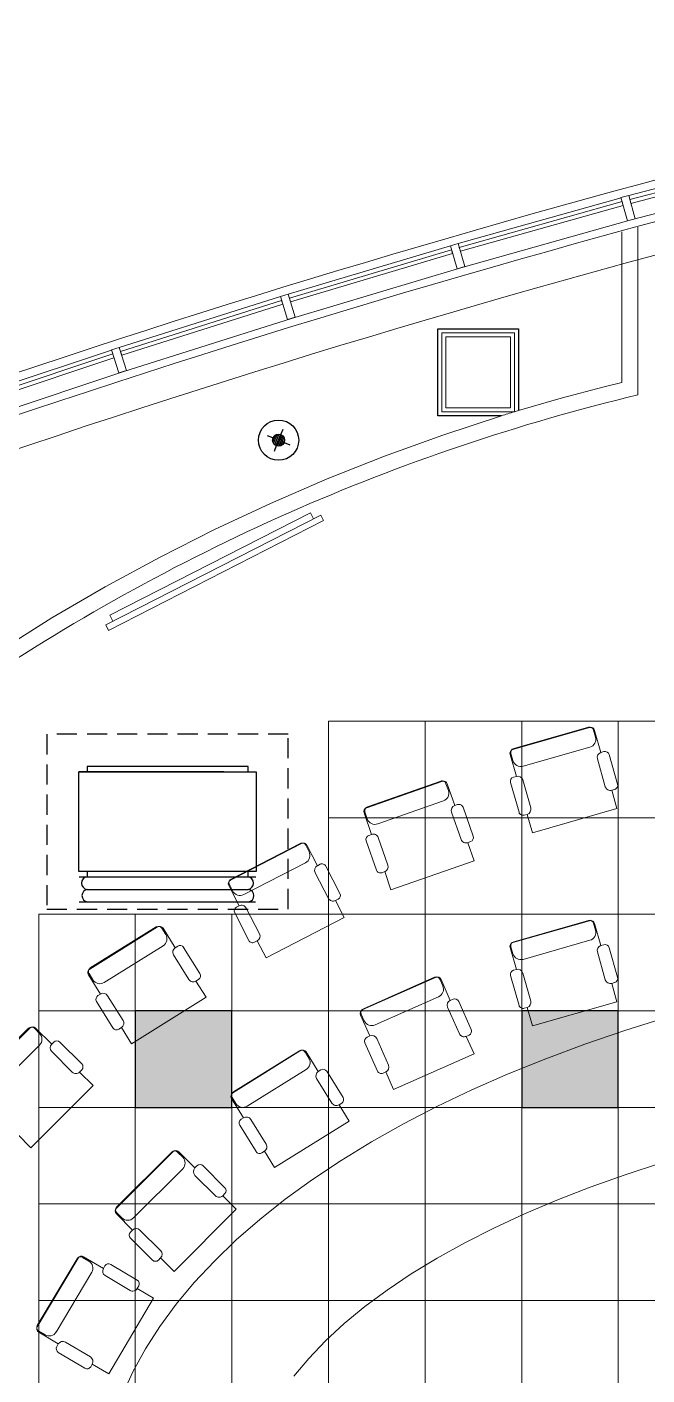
# Model space of a CAD drawing. Header units: millimetres. Extents: x 1722 to 7525, y 2254 to 6279.
# Drawn here: x 2620 to 3005, y 4635 to 5473 of the extents above; entities that cross this region are included whole.
import ezdxf

# ---------------------------------------------------------------- set-up
doc = ezdxf.new("R2010")
doc.units = ezdxf.units.MM
doc.linetypes.add('DASHED2', pattern=[0.375, 0.25, -0.125])
for name, color, linetype in [('-LIGHT', 6, 'Continuous'), ('-SYM', 4, 'Continuous'), ('M-DUCTS', 4, 'Continuous'), ('M-UP', 3, 'Continuous')]:
    doc.layers.add(name, color=color, linetype=linetype)
for name, color, linetype, lineweight in [('A-CLNG', 13, 'Continuous', 9), ('A-CLNG-PATT', 13, 'Continuous', 9), ('A-GLAZ-CURT', 52, 'Continuous', 9), ('A-GLAZ-CWMG', 51, 'Continuous', 9), ('A-WALL', 113, 'Continuous', 9), ('A-WALL-FNSH', 113, 'Continuous', 30), ('I-FURN', 30, 'Continuous', 9), ('S-COLS', 52, 'Continuous', 9)]:
    doc.layers.add(name, color=color, linetype=linetype, lineweight=lineweight)

# ---------------------------------------------------------------- blocks, each defined once
blk = doc.blocks.new('za-Column - se4_400b_440amm-4191847-08-Fourth Floor Level__18_90')
at = {"layer": 'S-COLS', "lineweight": 15}
for p, q in [((-0.225, 0.245), (0.225, 0.245)), ((-0.225, -0.245), (-0.225, 0.245)), ((-0.2, 0.22), (0.2, 0.22)), ((-0.2, -0.22), (-0.2, 0.22)), ((0.2, 0.22), (-0.2, 0.22)), ((-0.2, 0.22), (-0.2, -0.22)), ((0.2, 0.22), (0.2, -0.22)), ((0.2, -0.22), (0.2, 0.22)), ((0.225, 0.245), (0.225, -0.245)), ((0.225, -0.245), (-0.225, -0.245)), ((0.2, -0.22), (-0.2, -0.22)), ((-0.2, -0.22), (0.2, -0.22))]:
    blk.add_line(p, q, dxfattribs=at)
blk = doc.blocks.new('System Panel - Glazed-4636068-08-Fourth Floor Level__18_90')
at = {"layer": 'A-GLAZ-CURT'}
for p, q in [((-0.525, 0.0245), (-0.525, 0.0495)), ((-0.525, 0.0495), (0.525, 0.0495)), ((0.525, 0.0245), (-0.525, 0.0245)), ((0.525, 0.0495), (0.525, 0.0245))]:
    blk.add_line(p, q, dxfattribs=at)
blk = doc.blocks.new('Rectangular Mullion - 50mm x 150mm-4639526-08-Fourth Floor Level__18_90')
at = {"layer": 'A-GLAZ-CWMG'}
for p, q in [((-14.8208, 11.7074), (-13.8349, 12.0721)), ((-14.7911, 11.5584), (-13.7605, 11.9397))]:
    blk.add_line(p, q, dxfattribs=at)
blk = doc.blocks.new('Rectangular Mullion - 50mm x 150mm-4622980-08-Fourth Floor Level__18_90')
at = {"layer": 'A-GLAZ-CWMG'}
for p, q in [((0.025, 0.075), (-0.025, 0.075)), ((-0.025, 0.075), (-0.025, -0.075)), ((0.025, -0.075), (0.025, 0.075)), ((-0.025, -0.075), (0.025, -0.075))]:
    blk.add_line(p, q, dxfattribs=at)
blk = doc.blocks.new('jsdfksdf')
at = {"layer": 'I-FURN'}
for p, q in [((139224.69, 434992.11), (139091.1, 434923.89)), ((139092.83, 434920.5), (139226.42, 434988.72)), ((139093.72, 434929.93), (139218.26, 434993.53)), ((139218.26, 434993.53), (139220.16, 434989.8)), ((139226.42, 434988.72), (139224.69, 434992.11)), ((139095.62, 434926.2), (139093.72, 434929.93)), ((139091.1, 434923.89), (139092.83, 434920.5)), ((139391.67, 434860.12), (139344.04, 434846.55)), ((139390.96, 434860.31), (139344.55, 434847.08)), ((139394.1, 434858.56), (139395.34, 434854.2)), ((139398.72, 434844.67), (139394.81, 434858.38)), ((139391.85, 434847.92), (139350.32, 434836.08)), ((139400.48, 434845.17), (139398.72, 434844.67)), ((139346.17, 434829.8), (139342.29, 434843.41)), ((139342.8, 434843.94), (139344.04, 434839.58)), ((139396.5, 434840.68), (139401.42, 434823.39)), ((139409.04, 434824.93), (139403.8, 434843.32)), ((139346.17, 434829.8), (139344.41, 434829.29)), ((139299.95, 434826.68), (139253.2, 434810.34)), ((139299.23, 434826.82), (139253.67, 434810.9)), ((139302.47, 434825.26), (139303.96, 434820.98)), ((139307.89, 434811.66), (139303.19, 434825.12)), ((139342.56, 434825.97), (139347.83, 434807.48)), ((139355.12, 434810.19), (139350.16, 434827.58)), ((139405.41, 434821.17), (139407.24, 434821.7)), ((139408.67, 434809.76), (139405.41, 434821.17)), ((139300.84, 434814.51), (139260.08, 434800.26)), ((139309.62, 434812.27), (139307.89, 434811.66)), ((139256.3, 434793.74), (139251.64, 434807.1)), ((139252.11, 434807.66), (139253.61, 434803.38)), ((139305.91, 434807.55), (139311.84, 434790.58)), ((139319.35, 434792.56), (139313.04, 434810.62)), ((139351.07, 434805.68), (139352.9, 434806.2)), ((139356.15, 434794.79), (139352.9, 434806.2)), ((139408.67, 434809.76), (139356.15, 434794.79)), ((139212.65, 434788.08), (139168.62, 434765.39)), ((139211.92, 434788.12), (139169.02, 434766.01)), ((139215.34, 434787.02), (139217.41, 434782.99)), ((139222.6, 434774.31), (139216.07, 434786.98)), ((139252.92, 434789.72), (139259.27, 434771.56)), ((139256.3, 434793.74), (139254.57, 434793.14)), ((139266.38, 434774.7), (139260.42, 434791.76)), ((139315.95, 434788.6), (139317.75, 434789.23)), ((139319.87, 434777.4), (139315.95, 434788.6)), ((139215.23, 434776.15), (139176.84, 434756.37)), ((139221.21, 434769.96), (139229.44, 434753.98)), ((139224.23, 434775.15), (139222.6, 434774.31)), ((139236.61, 434756.99), (139227.85, 434773.99)), ((139262.6, 434769.96), (139264.4, 434770.59)), ((139268.31, 434759.38), (139264.4, 434770.59)), ((139319.87, 434777.4), (139268.31, 434759.38)), ((139174.01, 434749.39), (139167.53, 434761.97)), ((139167.92, 434762.59), (139170, 434758.56)), ((139233.79, 434752.59), (139235.48, 434753.46)), ((139239.23, 434742.04), (139233.79, 434752.59)), ((139171.22, 434744.93), (139180.03, 434727.83)), ((139174.01, 434749.39), (139172.38, 434748.55)), ((139186.64, 434731.93), (139178.36, 434748)), ((139123.24, 434736.25), (139081.2, 434710.07)), ((139122.51, 434736.23), (139081.54, 434710.72)), ((139239.23, 434742.04), (139190.68, 434717.03)), ((139391.67, 434740.12), (139344.04, 434726.55)), ((139390.96, 434740.31), (139344.55, 434727.08)), ((139394.1, 434738.56), (139395.34, 434734.2)), ((139398.72, 434724.67), (139394.81, 434738.38)), ((139126, 434735.41), (139128.4, 434731.56)), ((139134.28, 434723.33), (139126.74, 434735.43)), ((139183.56, 434726.71), (139185.25, 434727.58)), ((139190.68, 434717.03), (139185.25, 434727.58)), ((139391.85, 434727.92), (139350.32, 434716.08)), ((139126.77, 434724.57), (139090.12, 434701.74)), ((139135.83, 434724.3), (139134.28, 434723.33)), ((139149.64, 434707.21), (139139.53, 434723.44)), ((139346.17, 434709.8), (139342.29, 434723.41)), ((139342.8, 434723.94), (139344.04, 434719.58)), ((139396.5, 434720.68), (139401.42, 434703.39)), ((139400.48, 434725.17), (139398.72, 434724.67)), ((139409.04, 434704.93), (139403.8, 434723.32)), ((139133.24, 434718.88), (139142.74, 434703.63)), ((139087.86, 434694.55), (139080.38, 434706.57)), ((139080.73, 434707.22), (139083.12, 434703.37)), ((139147.19, 434702.6), (139148.8, 434703.6)), ((139153.46, 434692.52), (139147.19, 434702.6)), ((139296.02, 434704.9), (139250.75, 434684.83)), ((139295.29, 434704.99), (139251.17, 434685.43)), ((139298.64, 434703.69), (139300.48, 434699.55)), ((139305.15, 434690.58), (139299.38, 434703.61)), ((139342.56, 434705.97), (139347.83, 434687.48)), ((139346.17, 434709.8), (139344.41, 434709.29)), ((139355.12, 434690.19), (139350.16, 434707.58)), ((139087.86, 434694.55), (139086.31, 434693.58)), ((139405.41, 434701.17), (139407.24, 434701.7)), ((139408.67, 434689.76), (139405.41, 434701.17)), ((139085.45, 434689.88), (139095.61, 434673.56)), ((139101.87, 434678.18), (139092.31, 434693.52)), ((139153.46, 434692.52), (139107.11, 434663.65)), ((139297.9, 434692.84), (139258.42, 434675.34)), ((139303.51, 434686.32), (139310.79, 434669.89)), ((139306.83, 434691.32), (139305.15, 434690.58)), ((139318.13, 434672.47), (139310.37, 434689.96)), ((139351.07, 434685.68), (139352.9, 434686.2)), ((139356.15, 434674.79), (139352.9, 434686.2)), ((139408.67, 434689.76), (139356.15, 434674.79)), ((139255.19, 434668.54), (139249.45, 434681.48)), ((139249.88, 434682.07), (139251.72, 434677.93)), ((139439.16, 434680.05), (139413.53, 434671.97)), ((139043.94, 434673.42), (139008.92, 434638.39)), ((139043.23, 434673.23), (139009.1, 434639.11)), ((139046.82, 434673.23), (139050.03, 434670.02)), ((139057.61, 434663.34), (139047.53, 434673.42)), ((139099.22, 434672.72), (139100.83, 434673.73)), ((139107.11, 434663.65), (139100.83, 434673.73)), ((139315.06, 434668.25), (139316.79, 434669.02)), ((139413.53, 434671.97), (139388.61, 434663.41)), ((139050.03, 434662.84), (139019.49, 434632.31)), ((139058.91, 434664.63), (139057.61, 434663.34)), ((139076.23, 434651.11), (139062.71, 434664.63)), ((139252.15, 434664.25), (139259.94, 434646.67)), ((139255.19, 434668.54), (139253.51, 434667.8)), ((139266.77, 434650.37), (139259.45, 434666.9)), ((139319.87, 434657.4), (139315.06, 434668.25)), ((139388.61, 434663.41), (139364.44, 434654.37)), ((139057.61, 434658.77), (139070.32, 434646.06)), ((139212.14, 434659.35), (139170.09, 434633.17)), ((139211.4, 434659.33), (139170.44, 434633.82)), ((139214.9, 434658.52), (139217.3, 434654.67)), ((139223.17, 434646.44), (139215.64, 434658.54)), ((139319.87, 434657.4), (139269.94, 434635.26)), ((139364.44, 434654.37), (139341.07, 434644.88)), ((139074.89, 434646.06), (139076.23, 434647.41)), ((139083.28, 434637.67), (139074.89, 434646.06)), ((139215.67, 434647.67), (139179.02, 434624.85)), ((139224.73, 434647.41), (139223.17, 434646.44)), ((139238.54, 434630.31), (139228.43, 434646.54)), ((139263.39, 434645.34), (139265.13, 434646.11)), ((139269.94, 434635.26), (139265.13, 434646.11)), ((139341.07, 434644.88), (139318.52, 434634.95)), ((139083.28, 434637.67), (139044.66, 434599.05)), ((139222.14, 434641.99), (139231.64, 434626.73)), ((139176.76, 434617.66), (139169.28, 434629.67)), ((139169.62, 434630.32), (139172.02, 434626.47)), ((139318.52, 434634.95), (139296.84, 434624.59)), ((139236.09, 434625.7), (139237.7, 434626.7)), ((139242.36, 434615.62), (139236.09, 434625.7)), ((139296.84, 434624.59), (139276.07, 434613.83)), ((139174.34, 434612.99), (139184.51, 434596.66)), ((139176.76, 434617.66), (139175.2, 434616.69)), ((139190.76, 434601.28), (139181.21, 434616.62)), ((139242.36, 434615.62), (139196, 434586.76)), ((139276.07, 434613.83), (139256.23, 434602.68)), ((139044.66, 434599.05), (139036.27, 434607.45)), ((139256.23, 434602.68), (139237.37, 434591.15)), ((139132.84, 434596.52), (139097.81, 434561.5)), ((139132.12, 434596.33), (139098, 434562.21)), ((139135.72, 434596.33), (139138.92, 434593.13)), ((139146.51, 434586.44), (139136.43, 434596.52)), ((139188.11, 434595.83), (139189.73, 434596.83)), ((139196, 434586.76), (139189.73, 434596.83)), ((139138.92, 434585.94), (139108.39, 434555.41)), ((139147.8, 434587.74), (139146.51, 434586.44)), ((139165.13, 434574.21), (139151.6, 434587.74)), ((139237.37, 434591.15), (139219.5, 434579.27)), ((139413.85, 434582.25), (139436.41, 434589.63)), ((139146.51, 434581.87), (139159.21, 434569.17)), ((139219.5, 434579.27), (139202.67, 434567.06)), ((139392.11, 434574.48), (139413.85, 434582.25)), ((139163.78, 434569.17), (139165.13, 434570.51)), ((139172.17, 434560.77), (139163.78, 434569.17)), ((139371.22, 434566.35), (139392.11, 434574.48)), ((139172.17, 434560.77), (139133.56, 434522.16)), ((139202.67, 434567.06), (139186.89, 434554.53)), ((139351.23, 434557.85), (139371.22, 434566.35)), ((139107.82, 434547.9), (139097.81, 434557.9)), ((139098, 434558.62), (139101.21, 434555.41)), ((139186.89, 434554.53), (139172.2, 434541.72)), ((139332.18, 434549.01), (139351.23, 434557.85)), ((139107.82, 434547.9), (139106.52, 434546.6)), ((139125.17, 434535.12), (139112.38, 434547.9)), ((139314.09, 434539.85), (139332.18, 434549.01)), ((139106.52, 434542.8), (139120.12, 434529.21)), ((139172.2, 434541.72), (139158.61, 434528.63)), ((139297, 434530.38), (139314.09, 434539.85)), ((139073.93, 434530.39), (139048.62, 434487.81)), ((139073.28, 434530.04), (139048.63, 434488.55)), ((139076.76, 434530.92), (139080.66, 434528.61)), ((139089.66, 434524), (139077.41, 434531.28)), ((139110.72, 434516.74), (139094.28, 434526.51)), ((139123.82, 434529.21), (139125.17, 434530.55)), ((139133.56, 434522.16), (139125.17, 434530.55)), ((139158.61, 434528.63), (139146.15, 434515.29)), ((139280.94, 434520.62), (139297, 434530.38)), ((139082.43, 434521.64), (139060.38, 434484.52)), ((139090.6, 434525.57), (139089.66, 434524)), ((139090.79, 434519.57), (139106.24, 434510.39)), ((139265.96, 434510.59), (139280.94, 434520.62)), ((139110.66, 434511.52), (139111.64, 434513.15)), ((139120.87, 434505.45), (139110.66, 434511.52)), ((139146.15, 434515.29), (139134.85, 434501.72)), ((139252.06, 434500.31), (139265.96, 434510.59)), ((139120.87, 434505.45), (139092.97, 434458.51)), ((139134.85, 434501.72), (139124.71, 434487.95)), ((139239.28, 434489.79), (139252.06, 434500.31)), ((139049.52, 434485.07), (139053.41, 434482.75)), ((139124.71, 434487.95), (139115.76, 434473.99)), ((139227.65, 434479.06), (139239.28, 434489.79)), ((139061.68, 434477.1), (139049.51, 434484.33)), ((139061.68, 434477.1), (139060.74, 434475.53)), ((139081.64, 434468.99), (139066.1, 434478.23)), ((139217.18, 434468.14), (139227.65, 434479.06)), ((139061.68, 434471.84), (139078.21, 434462.02)), ((139115.76, 434473.99), (139108.01, 434459.87)), ((139207.9, 434457.04), (139217.18, 434468.14)), ((139081.79, 434462.93), (139082.77, 434464.57)), ((139092.97, 434458.51), (139082.77, 434464.57)), ((139108.01, 434459.87), (139101.48, 434445.62))]:
    blk.add_line(p, q, dxfattribs=at)
for centre, radius, start, end in [((139391.65, 434857.86), 2.54, 15.91108, 105.91108), ((139392.37, 434857.68), 2.54, 15.91108, 105.91108), ((139390.45, 434852.81), 5.08, 285.91108, 15.91108), ((139344.73, 434844.1), 2.54, 105.91108, 195.91108), ((139345.24, 434844.63), 2.54, 105.91108, 195.91108), ((139399.6, 434841.56), 3.23, 105.91108, 195.91108), ((139401.22, 434842.59), 2.69, 15.91108, 105.91108), ((139348.93, 434840.97), 5.08, 195.91108, 285.91108), ((139345.14, 434826.71), 2.69, 105.91108, 195.91108), ((139347.06, 434826.69), 3.23, 15.91108, 105.91108), ((139300.07, 434824.42), 2.54, 19.26242, 109.26242), ((139300.79, 434824.28), 2.54, 19.26242, 109.26242), ((139299.17, 434819.3), 5.08, 289.26242, 19.26242), ((139404.53, 434824.28), 3.23, 195.91108, 285.91108), ((139406.53, 434824.21), 2.62, 285.91108, 15.91108), ((139308.96, 434808.61), 3.23, 109.26242, 199.26242), ((139310.51, 434809.73), 2.69, 19.26242, 109.26242), ((139254.03, 434807.94), 2.54, 109.26242, 199.26242), ((139254.51, 434808.5), 2.54, 109.26242, 199.26242), ((139258.4, 434805.06), 5.08, 199.26242, 289.26242), ((139350.35, 434808.2), 2.62, 195.91108, 285.91108), ((139352.01, 434809.31), 3.23, 285.91108, 15.91108), ((139213.08, 434785.86), 2.54, 27.26242, 117.26242), ((139213.81, 434785.82), 2.54, 27.26242, 117.26242), ((139255.46, 434790.6), 2.69, 109.26242, 199.26242), ((139257.37, 434790.7), 3.23, 19.26242, 109.26242), ((139314.89, 434791.65), 3.23, 199.26242, 289.26242), ((139316.88, 434791.7), 2.62, 289.26242, 19.26242), ((139212.9, 434780.66), 5.08, 297.26242, 27.26242), ((139224.08, 434771.44), 3.23, 117.26242, 207.26242), ((139225.46, 434772.76), 2.69, 27.26242, 117.26242), ((139261.74, 434772.43), 2.62, 199.26242, 289.26242), ((139263.33, 434773.63), 3.23, 289.26242, 19.26242), ((139169.79, 434763.13), 2.54, 117.26242, 207.26242), ((139170.18, 434763.75), 2.54, 117.26242, 207.26242), ((139174.51, 434760.88), 5.08, 207.26242, 297.26242), ((139232.31, 434755.46), 3.23, 207.26242, 297.26242), ((139234.28, 434755.79), 2.62, 297.26242, 27.26242), ((139173.61, 434746.16), 2.69, 117.26242, 207.26242), ((139175.49, 434746.52), 3.23, 27.26242, 117.26242), ((139123.85, 434734.07), 2.54, 31.91108, 121.91108), ((139124.58, 434734.09), 2.54, 31.91108, 121.91108), ((139391.65, 434737.86), 2.54, 15.91108, 105.91108), ((139392.37, 434737.68), 2.54, 15.91108, 105.91108), ((139124.09, 434728.88), 5.08, 301.91108, 31.91108), ((139182.36, 434729.03), 2.62, 207.26242, 297.26242), ((139183.77, 434730.45), 3.23, 297.26242, 27.26242), ((139390.45, 434732.81), 5.08, 285.91108, 15.91108), ((139135.98, 434720.59), 3.23, 121.91108, 211.91108), ((139137.25, 434722.02), 2.69, 31.91108, 121.91108), ((139344.73, 434724.1), 2.54, 105.91108, 195.91108), ((139345.24, 434724.63), 2.54, 105.91108, 195.91108), ((139348.93, 434720.97), 5.08, 195.91108, 285.91108), ((139399.6, 434721.56), 3.23, 105.91108, 195.91108), ((139401.22, 434722.59), 2.69, 15.91108, 105.91108), ((139082.88, 434708.56), 2.54, 121.91108, 211.91108), ((139082.54, 434707.91), 2.54, 121.91108, 211.91108), ((139087.43, 434706.05), 5.08, 211.91108, 301.91108), ((139145.48, 434705.34), 3.23, 211.91108, 301.91108), ((139147.42, 434705.82), 2.62, 301.91108, 31.91108), ((139296.32, 434702.66), 2.54, 23.91108, 113.91108), ((139297.05, 434702.58), 2.54, 23.91108, 113.91108), ((139345.14, 434706.71), 2.69, 105.91108, 195.91108), ((139347.06, 434706.69), 3.23, 15.91108, 105.91108), ((139404.53, 434704.28), 3.23, 195.91108, 285.91108), ((139406.53, 434704.21), 2.62, 285.91108, 15.91108), ((139089.57, 434691.81), 3.23, 31.91108, 121.91108), ((139295.84, 434697.49), 5.08, 293.91108, 23.91108), ((139087.73, 434691.3), 2.69, 121.91108, 211.91108), ((139306.46, 434687.63), 3.23, 113.91108, 203.91108), ((139307.92, 434688.87), 2.69, 23.91108, 113.91108), ((139350.35, 434688.2), 2.62, 195.91108, 285.91108), ((139352.01, 434689.31), 3.23, 285.91108, 15.91108), ((139099.13, 434676.47), 3.23, 301.91108, 31.91108), ((139251.77, 434682.51), 2.54, 113.91108, 203.91108), ((139252.2, 434683.1), 2.54, 113.91108, 203.91108), ((139256.36, 434679.99), 5.08, 203.91108, 293.91108), ((139045.02, 434671.43), 2.54, 45, 135), ((139045.74, 434671.62), 2.54, 45, 135), ((139046.43, 434666.43), 5.08, 315, 45), ((139097.83, 434674.94), 2.62, 211.91108, 301.91108), ((139256.5, 434665.59), 3.23, 23.91108, 113.91108), ((139313.75, 434671.2), 3.23, 203.91108, 293.91108), ((139315.73, 434671.41), 2.62, 293.91108, 23.91108), ((139059.9, 434661.05), 3.23, 135, 225), ((139060.81, 434662.73), 2.69, 45, 135), ((139254.6, 434665.34), 2.69, 113.91108, 203.91108), ((139212.74, 434657.17), 2.54, 31.91108, 121.91108), ((139213.48, 434657.19), 2.54, 31.91108, 121.91108), ((139212.99, 434651.98), 5.08, 301.91108, 31.91108), ((139072.6, 434648.35), 3.23, 225, 315), ((139074.38, 434649.26), 2.62, 315, 45), ((139224.88, 434643.7), 3.23, 121.91108, 211.91108), ((139226.15, 434645.12), 2.69, 31.91108, 121.91108), ((139262.33, 434647.73), 2.62, 203.91108, 293.91108), ((139263.82, 434649.06), 3.23, 293.91108, 23.91108), ((139171.44, 434631.01), 2.54, 121.91108, 211.91108), ((139171.78, 434631.66), 2.54, 121.91108, 211.91108), ((139236.32, 434628.93), 2.62, 301.91108, 31.91108), ((139176.33, 434629.16), 5.08, 211.91108, 301.91108), ((139234.38, 434628.44), 3.23, 211.91108, 301.91108), ((139176.62, 434614.41), 2.69, 121.91108, 211.91108), ((139178.47, 434614.92), 3.23, 31.91108, 121.91108), ((139133.92, 434594.54), 2.54, 45, 135), ((139134.63, 434594.72), 2.54, 45, 135), ((139186.73, 434598.05), 2.62, 211.91108, 301.91108), ((139188.02, 434599.57), 3.23, 301.91108, 31.91108), ((139135.33, 434589.54), 5.08, 315, 45), ((139148.79, 434584.16), 3.23, 135, 225), ((139149.7, 434585.84), 2.69, 45, 135), ((139161.5, 434571.45), 3.23, 225, 315), ((139163.28, 434572.36), 2.62, 315, 45), ((139099.61, 434559.7), 2.54, 135, 225), ((139099.79, 434560.41), 2.54, 135, 225), ((139104.8, 434559), 5.08, 225, 315), ((139108.42, 434544.7), 2.69, 135, 225), ((139110.1, 434545.62), 3.23, 45, 135), ((139122.88, 434532.83), 3.23, 315, 45), ((139075.47, 434528.74), 2.54, 59.28061, 149.28061), ((139076.11, 434529.09), 2.54, 59.28061, 149.28061), ((139078.07, 434524.24), 5.08, 329.28061, 59.28061), ((139092.91, 434524.2), 2.69, 59.28061, 149.28061), ((139121.97, 434531.06), 2.62, 225, 315), ((139092.44, 434522.35), 3.23, 149.28061, 239.28061), ((139107.89, 434513.17), 3.23, 239.28061, 329.28061), ((139109.39, 434514.49), 2.62, 329.28061, 59.28061), ((139050.81, 434487.25), 2.54, 149.28061, 239.28061), ((139050.81, 434486.52), 2.54, 149.28061, 239.28061), ((139056.01, 434487.12), 5.08, 239.28061, 329.28061), ((139064.45, 434475.45), 3.23, 59.28061, 149.28061), ((139063.05, 434474.15), 2.69, 149.28061, 239.28061), ((139079.99, 434466.22), 3.23, 329.28061, 59.28061), ((139079.55, 434464.27), 2.62, 239.28061, 329.28061)]:
    blk.add_arc(centre, radius, start, end, dxfattribs=at)
blk = doc.blocks.new('*U138')
at = {"layer": '-LIGHT'}
h = blk.add_hatch(color=256, dxfattribs=at)
h.set_gradient(color1=(250, 230, 5), color2=(251, 249, 157), tint=1, name='SPHERICAL')
h.paths.add_polyline_path([(-30, -30), (30, -30), (30, 30), (-30, 30)])
at = {"layer": '-SYM', "color": 4}
blk.add_lwpolyline([(-30, -30), (30, -30), (30, 30), (-30, 30)], close=True, dxfattribs=at)
blk = doc.blocks.new('A$C6E631D91')
at = {"layer": 'M-DUCTS', "color": 244, "linetype": 'DASHED2', "ltscale": 500, "true_color": 0x991b1e}
blk.add_lwpolyline([(-48329.7, -760), (-46829.7, -760), (-46829.7, 326), (-48329.7, 326)], close=True, dxfattribs=at)
at = {"layer": 'M-UP', "color": 244, "true_color": 0x991b1e}
for p, q in [((-47229.7, 93, 0), (-48129.7, 93)), ((-48127.7, -560), (-47031.7, -560)), ((-48079.7, -637.9), (-47079.7, -637.9)), ((-48128.4, -715.5), (-47032.4, -715.5))]:
    blk.add_line(p, q, dxfattribs=at)
for points in [[(-47029.7, -527), (-48129.7, -527), (-48129.7, 93), (-47029.7, 93)], [(-47079.7, 126), (-48079.7, 126), (-48079.7, 93), (-47079.7, 93)], [(-47079.7, -527), (-48079.7, -527), (-48079.7, -560), (-47079.7, -560)]]:
    blk.add_lwpolyline(points, close=True, dxfattribs=at)
for centre, start, end in [((-48074.6, -599), 97.50004, 262.49996), ((-47084.9, -599), 277.50004, 82.49996), ((-48072.1, -676.5), 97.50004, 262.49996), ((-47082.3, -676.5), 277.50004, 82.49996)]:
    blk.add_arc(centre, 39.3, start, end, dxfattribs=at)
blk = doc.blocks.new('le')
at = {"layer": '-SYM'}
h = blk.add_hatch(dxfattribs=at)
h.set_pattern_fill('ANSI31', color=256, scale=7.5, style=0)
h.set_pattern_definition([(45, (0, 0), (-0.66291, 0.66291), [])])
h.paths.add_polyline_path([(-3.6, 0), (3.6, 0, 1)])
h.paths.add_polyline_path([(3.6, 0), (-3.6, 0, 1)])
at = {"layer": '-SYM', "color": 3}
for p, q in [((-2.65, 2.65), (-5.3, 5.3)), ((2.65, 2.65), (5.3, 5.3)), ((-2.65, -2.65), (-5.3, -5.3)), ((2.65, -2.65), (5.3, -5.3))]:
    blk.add_line(p, q, dxfattribs=at)
at = {"layer": '-SYM'}
for radius in [12.5, 3.75]:
    blk.add_circle((0, 0), radius, dxfattribs=at)

msp = doc.modelspace()

# ---------------------------------------------------------------- linework, layer by layer
at = {"layer": 'A-CLNG'}
for p, q in [((3047.32, 5041.7), (2807.32, 5041.7)), ((2807.32, 5041.7), (2807.32, 4921.7)), ((2807.32, 4921.7), (2627.32, 4921.7)), ((2627.32, 4921.7), (2627.32, 4021.7))]:
    msp.add_line(p, q, dxfattribs=at)
msp.add_arc((4800.3, -1264.71), 6834.6, 99.934934, 109.829461, dxfattribs=at)
at = {"layer": 'A-CLNG-PATT', "color": 244, "true_color": 0x991b1e}
for p, q in [((2807.32, 5041.7), (2807.32, 4021.7)), ((2807.32, 5041.68), (4067.32, 5041.68)), ((2867.32, 5041.7), (2867.32, 4021.7)), ((2927.32, 5041.7), (2927.32, 4021.7)), ((2987.32, 5041.7), (2987.32, 4021.7)), ((2807.32, 4981.68), (4067.32, 4981.68)), ((2627.32, 4921.7), (2627.32, 4021.7)), ((2627.32, 4921.68), (4247.32, 4921.68)), ((2687.32, 4921.7), (2687.32, 4021.7)), ((2747.32, 4921.7), (2747.32, 4021.7)), ((2627.32, 4861.68), (4247.32, 4861.68)), ((2627.32, 4801.68), (4247.32, 4801.68)), ((2627.32, 4741.68), (4247.32, 4741.68)), ((2627.32, 4681.68), (4247.32, 4681.68))]:
    msp.add_line(p, q, dxfattribs=at)
at = {"layer": 'A-WALL', "color": 10, "lineweight": 15}
msp.add_line((2999.56, 5244.4), (2999.56, 5348.55), dxfattribs=at)
at = {"layer": 'A-WALL', "color": 7, "lineweight": 15, "flags": 128}
for points in [[(2925.3, 5234.65), (2951.88, 5242.38), (2978.63, 5249.52), (2989.56, 5252.19), (2989.56, 5345.82)], [(2576.62, 5067.88), (2602.95, 5085.45), (2635.49, 5105.77), (2668.63, 5125.11), (2702.33, 5143.44), (2736.57, 5160.74), (2771.32, 5177.01), (2806.54, 5192.22), (2842.2, 5206.37), (2878.27, 5219.43), (2914.72, 5231.4)], [(2922.83, 5233.9), (2922.81, 5233.9), (2922.8, 5233.89)]]:
    msp.add_lwpolyline(points, dxfattribs=at)
at = {"layer": 'A-WALL', "color": 7, "lineweight": 15}
for centre, radius, start, end in [((4800.3, -1264.71), 6879.6, 93.41665, 112.440217), ((3294.09, 4015.1), 1264.09, 103.47339, 124.25673), ((3294.09, 4015.1), 1274.09, 106.94117, 107.32282), ((3294.09, 4015.1), 1274.09, 106.82533, 106.94114)]:
    msp.add_arc(centre, radius, start, end, dxfattribs=at)
at = {"layer": 'A-WALL'}
msp.add_arc((4800.3, -1264.71), 6854.6, 99.794057, 109.769639, dxfattribs=at)
at = {"layer": 'A-WALL-FNSH'}
for p, q in [((2875.3, 5231.4), (2875.3, 5285.4)), ((2875.3, 5285.4), (2925.3, 5285.4)), ((2925.3, 5285.4), (2925.3, 5234.65)), ((2914.72, 5231.4), (2875.3, 5231.4))]:
    msp.add_line(p, q, dxfattribs=at)

# ---------------------------------------------------------------- block references
at = {"layer": '-LIGHT', "color": 2, "rotation": 23.06248061066536}
msp.add_blockref('le', (2776.31, 5216.26), dxfattribs=at)
at = {"layer": '-LIGHT'}
for p in [(2717.32, 4831.68), (2957.32, 4831.68)]:
    msp.add_blockref('*U138', p, dxfattribs=at)
at = {"layer": 'A-CLNG-PATT', "xscale": 0.1, "yscale": 0.1, "zscale": 0.1}
msp.add_blockref('A$C6E631D91', (7465.3, 5000.9), dxfattribs=at)
at = {"layer": 'A-GLAZ-CURT'}
for p, xscale, yscale, zscale, rotation in [((3046.57, 5374.45), 100, 100, 100, 14.79667500073912), ((2940.44, 5345.51), 100, 100, 100, 15.71447150093971), ((2834.8, 5314.87), 100, 100, 100, 16.63226800114113), ((2729.66, 5282.54), 99.99999999999994, 99.99999999999994, 99.99999999999994, 17.55006450134228), ((2625.06, 5248.54), 100, 100, 100, 18.46786100154438)]:
    msp.add_blockref('System Panel - Glazed-4636068-08-Fourth Floor Level__18_90', p, dxfattribs=dict(at, xscale=xscale, yscale=yscale, zscale=zscale, rotation=rotation))
at = {"layer": 'A-GLAZ-CWMG'}
for p, xscale, yscale, zscale, rotation in [((4356.72, 4060.72), 100.0000000000001, 100.0000000000001, 100.0000000000001, 354.4932209987933), ((4271.48, 4052.93), 100.0000000000001, 100.0000000000001, 100.0000000000001, 355.411017498994), ((4186.37, 4043.78), 99.99999999999999, 99.99999999999999, 99.99999999999999, 356.3288139991952), ((4101.42, 4033.27), 100, 100, 100, 357.2466104993965), ((4016.64, 4021.39), 99.99999999999994, 99.99999999999994, 99.99999999999994, 358.1644069995987)]:
    msp.add_blockref('Rectangular Mullion - 50mm x 150mm-4639526-08-Fourth Floor Level__18_90', p, dxfattribs=dict(at, xscale=xscale, yscale=yscale, zscale=zscale, rotation=rotation))
at = {"layer": 'A-GLAZ-CWMG', "extrusion": (0, 0, -1), "xscale": 100, "yscale": 100, "zscale": 100}
for p, rotation in [((-2993.39, 5360.41), 164.7444267491607), ((-2887.5, 5330.61), 163.8266302489594), ((-2782.1, 5299.13), 162.9088337487582), ((-2677.22, 5265.96), 161.991037248557)]:
    msp.add_blockref('Rectangular Mullion - 50mm x 150mm-4622980-08-Fourth Floor Level__18_90', p, dxfattribs=dict(at, rotation=rotation))
at = {"layer": 'I-FURN'}
msp.add_blockref('jsdfksdf', (-136422.17, -429822.45), dxfattribs=at)
at = {"layer": 'S-COLS', "xscale": 100, "yscale": 100, "zscale": 100}
msp.add_blockref('za-Column - se4_400b_440amm-4191847-08-Fourth Floor Level__18_90', (2900.3, 5258.4), dxfattribs=at)

doc.saveas('drawing.dxf')
